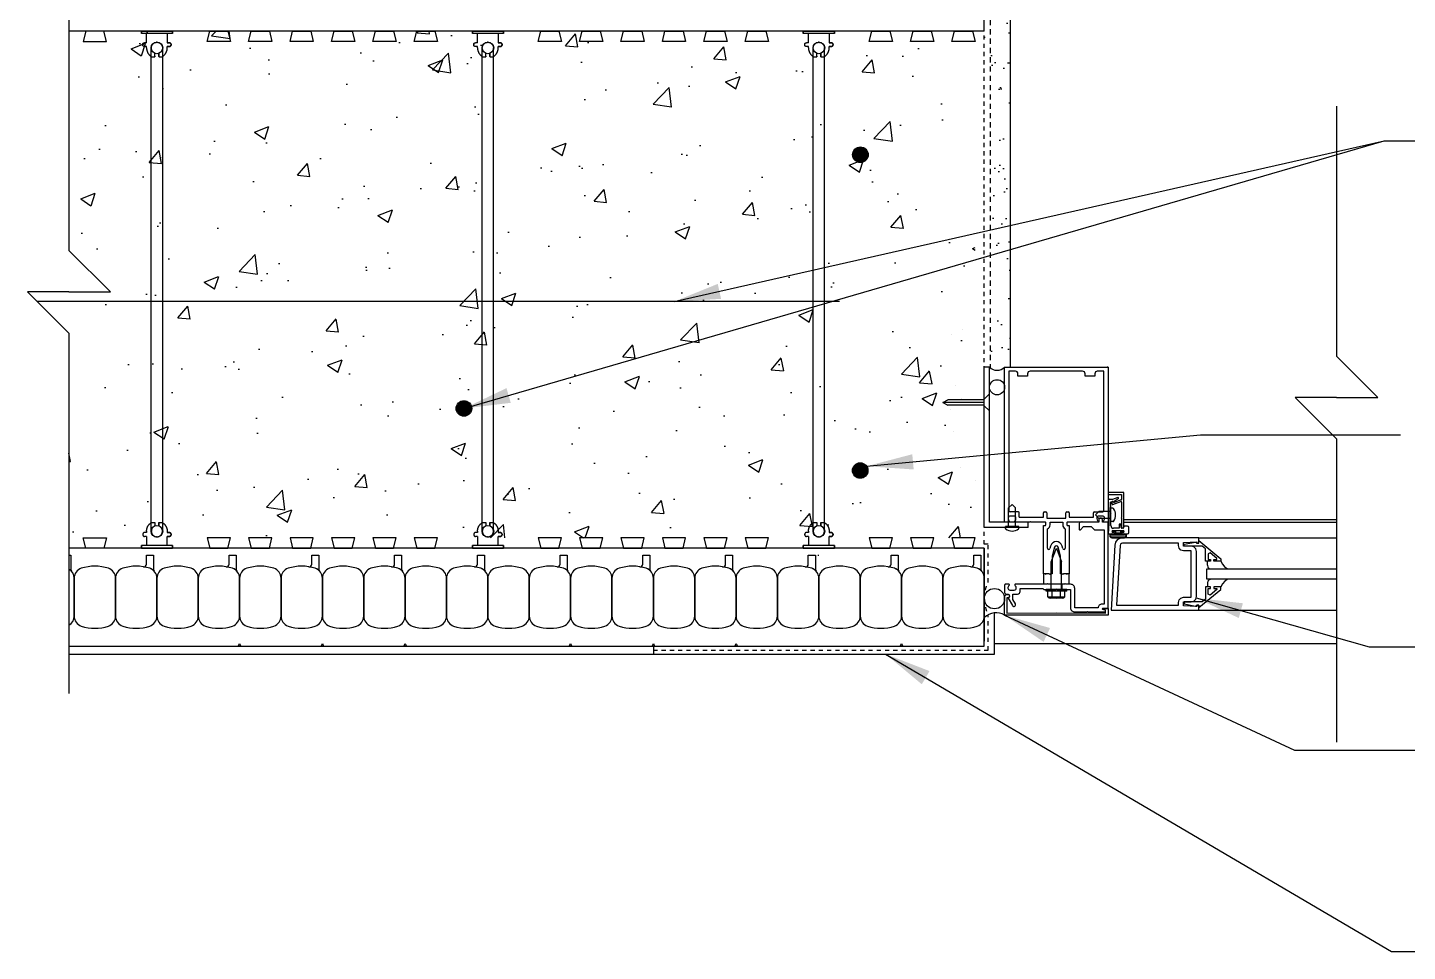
# Model space of a CAD drawing. Header units: inches. Extents: x 2949.9 to 3000.2, y 478 to 540.8.
# Drawn here: x 2949.88 to 2983.24, y 505.08 to 527.42 of the extents above; entities that cross this region are included whole.
import ezdxf

# ---------------------------------------------------------------- set-up
doc = ezdxf.new("R2010")
doc.units = ezdxf.units.IN
doc.header["$LTSCALE"] = 0.5
doc.header["$MEASUREMENT"] = 0
doc.linetypes.add('DASHED2', pattern=[0.375, 0.25, -0.125])
doc.layers.get('0').update_dxf_attribs({"linetype": 'CONTINUOUS'})
for name, color, linetype in [('HATCH', 12, 'CONTINUOUS'), ('LINE18', 9, 'CONTINUOUS'), ('line25', 2, 'CONTINUOUS'), ('LINE3', 3, 'CONTINUOUS'), ('LINE50', 5, 'CONTINUOUS'), ('LINE9', 9, 'CONTINUOUS'), ('TEXT', 4, 'CONTINUOUS')]:
    doc.layers.add(name, color=color, linetype=linetype)
doc.styles.add('DIM', font='romans.shx', dxfattribs={"width": 0.7})
doc.dimstyles.new('ext_12', dxfattribs={"dimscale": 12, "dimtxt": 0.09375, "dimasz": 0.09375, "dimexe": 0.09375, "dimexo": 0.0625, "dimgap": 0.0625, "dimtad": 1, "dimdec": 1, "dimzin": 3, "dimdsep": 46, "dimlunit": 4, "dimtxsty": 'DIM', "dimcen": 0.09, "dimdle": 0.09375, "dimclrt": 4, "dimadec": 0, "dimazin": 0, "dimtfac": 1, "dimtdec": 1, "dimtmove": 2, "dimatfit": 3, "dimfxl": 0, "dimfrac": 2, "dimtolj": 1, "dimtzin": 0, "dimarcsym": 0})

# ---------------------------------------------------------------- blocks, each defined once
blk = doc.blocks.new('Connector')
blk.add_point((0.271, 0))
at = {"layer": 'LINE9'}
for p, q in [((0, 0.375), (0, -0.375)), ((0.062, -0.375), (0.062, 0.375)), ((0.281, 0.25), (0.062, 0.25))]:
    blk.add_line(p, q, dxfattribs=at)
for points, weights in [([(0.007, 0.375), (0.004, 0.375), (0, 0.375)], [1, 0.972587069138, 0.950305488115]), ([(0.327, 0.343), (0.308, 0.343), (0.281, 0.317), (0.281, 0.297)], [1, 0.85355339, 0.85355339, 1]), ([(0.328, 0.343), (0.327, 0.343), (0.327, 0.343)], [1, 0.70710678, 1]), ([(0.375, 0.297), (0.375, 0.317), (0.348, 0.343), (0.329, 0.343)], [1, 0.85355339, 0.85355339, 1]), ([(0.406, 0.25), (0.546, 0.25), (0.619, 0.131)], [0.958404415409, 0.794674173519, 0.864651571113]), ([(0.619, 0.052), (0.612, 0.049), (0.604, 0.049)], [0.83615024178, 0.892081430621, 1]), ([(0.281, -0.297), (0.281, -0.317), (0.308, -0.343), (0.327, -0.343)], [1, 0.85355339, 0.85355339, 1]), ([(0.327, -0.343), (0.281, -0.343), (0.281, -0.297)], [1, 0.70710678, 1]), ([(0.329, -0.343), (0.348, -0.343), (0.375, -0.317), (0.375, -0.297)], [1, 0.85355339, 0.85355339, 1]), ([(0.375, -0.297), (0.375, -0.343), (0.329, -0.343)], [1, 0.70710678, 1]), ([(0.619, -0.131), (0.546, -0.25), (0.406, -0.25)], [0.864651574428, 0.794674169686, 0.958404415195]), ([(0.604, -0.049), (0.612, -0.049), (0.619, -0.052)], [1, 0.89208144177, 0.836150253337]), ([(0, -0.375), (0.004, -0.375), (0.007, -0.375)], [0.950305488115, 0.972587069138, 1])]:
    blk.add_rational_spline(points, weights, degree=2, dxfattribs=at)
for points, degree in [([(0, 0.375), (0.002, 0.375), (0.005, 0.375), (0.007, 0.375)], 3), ([(0.007, 0.375), (0.021, 0.375), (0.051, 0.375), (0.062, 0.375), (0.062, 0.375)], 3), ([(0.327, 0.343), (0.327, 0.343), (0.328, 0.343), (0.328, 0.343)], 3), ([(0.328, 0.343), (0.329, 0.343), (0.329, 0.343), (0.329, 0.343)], 3), ([(0.281, 0.25), (0.281, 0.297)], 1), ([(0.375, 0.25), (0.375, 0.297)], 1), ([(0.406, 0.25), (0.375, 0.25)], 1), ([(0.604, 0.049), (0.532, 0.049)], 1), ([(0.604, 0.049), (0.609, 0.049), (0.614, 0.05), (0.619, 0.052)], 3), ([(0.619, 0.131), (0.619, 0.052)], 1), ([(0.062, -0.25), (0.281, -0.25)], 1), ([(0.281, -0.297), (0.281, -0.25)], 1), ([(0.281, -0.25), (0.281, -0.297)], 1), ([(0.375, -0.25), (0.375, -0.297)], 1), ([(0.375, -0.297), (0.375, -0.25)], 1), ([(0.406, -0.25), (0.375, -0.25)], 1), ([(0.532, -0.049), (0.604, -0.049)], 1), ([(0.604, -0.049), (0.58, -0.049), (0.556, -0.049), (0.532, -0.049)], 3), ([(0.619, -0.052), (0.614, -0.05), (0.609, -0.049), (0.604, -0.049)], 3), ([(0.619, -0.052), (0.619, -0.131)], 1), ([(0.007, -0.375), (0.005, -0.375), (0.002, -0.375), (0, -0.375)], 3), ([(0.062, -0.375), (0.062, -0.375), (0.051, -0.375), (0.021, -0.375), (0.007, -0.375)], 3), ([(0.328, -0.343), (0.328, -0.343), (0.327, -0.343), (0.327, -0.343)], 3), ([(0.329, -0.343), (0.329, -0.343), (0.329, -0.343), (0.328, -0.343)], 3)]:
    blk.add_open_spline(points, degree=degree, dxfattribs=at)
for points, weights, knots in [([(0.062, 0.375), (0.062, 0.375), (0.046, 0.375), (0.03, 0.375), (0.007, 0.375)], [0.868718858569, 0.861102746415, 1, 0.861102734288, 0.868718859898], [0, 0, 0, 0.5, 0.5, 1, 1, 1]), ([(0.532, 0.049), (0.472, 0.203), (0.333, 0.113), (0.157, 0), (0.333, -0.113), (0.472, -0.203), (0.532, -0.049)], [0.899508922286, 0.599718215298, 1, 0.54226024, 1, 0.599718224335, 0.899508908749], [0, 0, 0, 0.318112, 0.318112, 0.681888, 0.681888, 1, 1, 1]), ([(0.007, -0.375), (0.03, -0.375), (0.046, -0.375), (0.062, -0.375), (0.062, -0.375)], [0.868718859319, 0.861102739573, 1, 0.861102742958, 0.868718858948], [0, 0, 0, 0.5, 0.5, 1, 1, 1])]:
    blk.add_rational_spline(points, weights, degree=2, knots=knots, dxfattribs=at)
for points in [[(0.406, 0.25), (0.406, 0.25), (0.406, 0.25), (0.406, 0.25), (0.406, 0.25), (0.406, 0.25), (0.406, 0.25)], [(0.406, 0.25), (0.406, 0.25), (0.406, 0.25), (0.406, 0.25), (0.406, 0.25), (0.406, 0.25), (0.406, 0.25)], [(0.406, 0.25), (0.406, 0.25), (0.406, 0.25), (0.406, 0.25), (0.406, 0.25), (0.406, 0.25), (0.406, 0.25)], [(0.406, 0.25), (0.406, 0.25), (0.406, 0.25), (0.406, 0.25), (0.406, 0.25), (0.406, 0.25), (0.406, 0.25)], [(0.406, 0.25), (0.406, 0.25), (0.406, 0.25), (0.406, 0.25), (0.406, 0.25), (0.406, 0.25), (0.406, 0.25)], [(0.406, 0.25), (0.406, 0.25), (0.406, 0.25), (0.406, 0.25), (0.406, 0.25), (0.406, 0.25), (0.406, 0.25)], [(0.406, 0.25), (0.406, 0.25), (0.406, 0.25), (0.406, 0.25), (0.406, 0.25), (0.406, 0.25), (0.406, 0.25)], [(0.406, 0.25), (0.406, 0.25), (0.406, 0.25), (0.406, 0.25), (0.406, 0.25), (0.406, 0.25), (0.406, 0.25)], [(0.406, 0.25), (0.406, 0.25), (0.406, 0.25), (0.406, 0.25), (0.406, 0.25), (0.406, 0.25), (0.406, 0.25)], [(0.406, 0.25), (0.406, 0.25), (0.406, 0.25), (0.406, 0.25), (0.406, 0.25), (0.406, 0.25), (0.406, 0.25)], [(0.406, 0.25), (0.406, 0.25), (0.406, 0.25), (0.406, 0.25), (0.406, 0.25), (0.406, 0.25), (0.406, 0.25)], [(0.406, 0.25), (0.406, 0.25), (0.406, 0.25), (0.406, 0.25), (0.406, 0.25), (0.406, 0.25), (0.406, 0.25)], [(0.406, 0.25), (0.406, 0.25), (0.406, 0.25), (0.406, 0.25), (0.406, 0.25), (0.406, 0.25), (0.406, 0.25)], [(0.406, 0.25), (0.406, 0.25), (0.406, 0.25), (0.406, 0.25), (0.406, 0.25), (0.406, 0.25), (0.406, 0.25)], [(0.406, 0.25), (0.406, 0.25), (0.406, 0.25), (0.406, 0.25), (0.406, 0.25), (0.406, 0.25), (0.406, 0.25)], [(0.406, 0.25), (0.406, 0.25), (0.406, 0.25), (0.406, 0.25), (0.406, 0.25), (0.406, 0.25), (0.406, 0.25)], [(0.406, 0.25), (0.406, 0.25), (0.406, 0.25), (0.406, 0.25), (0.406, 0.25), (0.406, 0.25), (0.406, 0.25)], [(0.406, 0.25), (0.406, 0.25), (0.406, 0.25), (0.406, 0.25), (0.406, 0.25), (0.406, 0.25), (0.406, 0.25)], [(0.406, 0.25), (0.406, 0.25), (0.406, 0.25), (0.406, 0.25), (0.406, 0.25), (0.406, 0.25), (0.406, 0.25)], [(0.406, 0.25), (0.406, 0.25), (0.406, 0.25), (0.406, 0.25), (0.406, 0.25), (0.406, 0.25), (0.406, 0.25)], [(0.406, 0.25), (0.406, 0.25), (0.406, 0.25), (0.406, 0.25), (0.406, 0.25), (0.406, 0.25), (0.406, 0.25)], [(0.406, 0.25), (0.406, 0.25), (0.406, 0.25), (0.406, 0.25), (0.406, 0.25), (0.406, 0.25), (0.406, 0.25)], [(0.406, 0.25), (0.406, 0.25), (0.406, 0.25), (0.406, 0.25), (0.406, 0.25), (0.406, 0.25), (0.406, 0.25)], [(0.406, 0.25), (0.406, 0.25), (0.406, 0.25), (0.406, 0.25), (0.406, 0.25), (0.406, 0.25), (0.406, 0.25)], [(0.532, 0.049), (0.532, 0.049), (0.532, 0.049), (0.532, 0.049), (0.532, 0.049), (0.532, 0.049), (0.532, 0.049)], [(0.532, 0.049), (0.532, 0.049), (0.532, 0.049), (0.532, 0.049), (0.532, 0.049), (0.532, 0.049), (0.532, 0.049)], [(0.532, 0.049), (0.532, 0.049), (0.532, 0.049), (0.532, 0.049), (0.532, 0.049), (0.532, 0.049), (0.532, 0.049)], [(0.532, 0.049), (0.532, 0.049), (0.532, 0.049), (0.532, 0.049), (0.532, 0.049), (0.532, 0.049), (0.532, 0.049)], [(0.532, 0.049), (0.532, 0.049), (0.532, 0.049), (0.532, 0.049), (0.532, 0.049), (0.532, 0.049), (0.532, 0.049)], [(0.532, 0.049), (0.532, 0.049), (0.532, 0.049), (0.532, 0.049), (0.532, 0.049), (0.532, 0.049), (0.532, 0.049)], [(0.532, 0.049), (0.532, 0.049), (0.532, 0.049), (0.532, 0.049), (0.532, 0.049), (0.532, 0.049), (0.532, 0.049)], [(0.532, 0.049), (0.532, 0.049), (0.532, 0.049), (0.532, 0.049), (0.532, 0.049), (0.532, 0.049), (0.532, 0.049)], [(0.532, 0.049), (0.532, 0.049), (0.532, 0.049), (0.532, 0.049), (0.532, 0.049), (0.532, 0.049), (0.532, 0.049)], [(0.532, 0.049), (0.532, 0.049), (0.532, 0.049), (0.532, 0.049), (0.532, 0.049), (0.532, 0.049), (0.532, 0.049)], [(0.604, 0.049), (0.604, 0.049), (0.604, 0.049), (0.604, 0.049), (0.604, 0.049), (0.604, 0.049), (0.604, 0.049)], [(0.604, 0.049), (0.604, 0.049), (0.604, 0.049), (0.604, 0.049), (0.604, 0.049), (0.604, 0.049), (0.604, 0.049)], [(0.604, 0.049), (0.604, 0.049), (0.604, 0.049), (0.604, 0.049), (0.604, 0.049), (0.604, 0.049), (0.604, 0.049)], [(0.604, 0.049), (0.604, 0.049), (0.604, 0.049), (0.604, 0.049), (0.604, 0.049), (0.604, 0.049), (0.604, 0.049)], [(0.619, 0.131), (0.619, 0.131), (0.619, 0.131), (0.619, 0.131), (0.619, 0.131), (0.619, 0.131), (0.619, 0.131)], [(0.619, 0.131), (0.619, 0.131), (0.619, 0.131), (0.619, 0.131), (0.619, 0.131), (0.619, 0.131), (0.619, 0.131)], [(0.619, 0.131), (0.619, 0.131), (0.619, 0.131), (0.619, 0.131), (0.619, 0.131), (0.619, 0.131), (0.619, 0.131)], [(0.619, 0.131), (0.619, 0.131), (0.619, 0.131), (0.619, 0.131), (0.619, 0.131), (0.619, 0.131), (0.619, 0.131)], [(0.406, -0.25), (0.406, -0.25), (0.406, -0.25), (0.406, -0.25), (0.406, -0.25), (0.406, -0.25), (0.406, -0.25)], [(0.406, -0.25), (0.406, -0.25), (0.406, -0.25), (0.406, -0.25), (0.406, -0.25), (0.406, -0.25), (0.406, -0.25)], [(0.406, -0.25), (0.406, -0.25), (0.406, -0.25), (0.406, -0.25), (0.406, -0.25), (0.406, -0.25), (0.406, -0.25)], [(0.406, -0.25), (0.406, -0.25), (0.406, -0.25), (0.406, -0.25), (0.406, -0.25), (0.406, -0.25), (0.406, -0.25)], [(0.406, -0.25), (0.406, -0.25), (0.406, -0.25), (0.406, -0.25), (0.406, -0.25), (0.406, -0.25), (0.406, -0.25)], [(0.406, -0.25), (0.406, -0.25), (0.406, -0.25), (0.406, -0.25), (0.406, -0.25), (0.406, -0.25), (0.406, -0.25)], [(0.406, -0.25), (0.406, -0.25), (0.406, -0.25), (0.406, -0.25), (0.406, -0.25), (0.406, -0.25), (0.406, -0.25)], [(0.406, -0.25), (0.406, -0.25), (0.406, -0.25), (0.406, -0.25), (0.406, -0.25), (0.406, -0.25), (0.406, -0.25)], [(0.406, -0.25), (0.406, -0.25), (0.406, -0.25), (0.406, -0.25), (0.406, -0.25), (0.406, -0.25), (0.406, -0.25)], [(0.406, -0.25), (0.406, -0.25), (0.406, -0.25), (0.406, -0.25), (0.406, -0.25), (0.406, -0.25), (0.406, -0.25)], [(0.406, -0.25), (0.406, -0.25), (0.406, -0.25), (0.406, -0.25), (0.406, -0.25), (0.406, -0.25), (0.406, -0.25)], [(0.532, -0.049), (0.532, -0.049), (0.532, -0.049), (0.532, -0.049), (0.532, -0.049), (0.532, -0.049), (0.532, -0.049)], [(0.532, -0.049), (0.532, -0.049), (0.532, -0.049), (0.532, -0.049), (0.532, -0.049), (0.532, -0.049), (0.532, -0.049)], [(0.532, -0.049), (0.532, -0.049), (0.532, -0.049), (0.532, -0.049), (0.532, -0.049), (0.532, -0.049), (0.532, -0.049)], [(0.532, -0.049), (0.532, -0.049), (0.532, -0.049), (0.532, -0.049), (0.532, -0.049), (0.532, -0.049), (0.532, -0.049)], [(0.604, -0.049), (0.604, -0.049), (0.604, -0.049), (0.604, -0.049), (0.604, -0.049), (0.604, -0.049), (0.604, -0.049)], [(0.604, -0.049), (0.604, -0.049), (0.604, -0.049), (0.604, -0.049), (0.604, -0.049), (0.604, -0.049), (0.604, -0.049)], [(0.604, -0.049), (0.604, -0.049), (0.604, -0.049), (0.604, -0.049), (0.604, -0.049), (0.604, -0.049), (0.604, -0.049)], [(0.604, -0.049), (0.604, -0.049), (0.604, -0.049), (0.604, -0.049), (0.604, -0.049), (0.604, -0.049), (0.604, -0.049)], [(0.604, -0.049), (0.604, -0.049), (0.604, -0.049), (0.604, -0.049), (0.604, -0.049), (0.604, -0.049), (0.604, -0.049)], [(0.604, -0.049), (0.604, -0.049), (0.604, -0.049), (0.604, -0.049), (0.604, -0.049), (0.604, -0.049), (0.604, -0.049)], [(0.604, -0.049), (0.604, -0.049), (0.604, -0.049), (0.604, -0.049), (0.604, -0.049), (0.604, -0.049), (0.604, -0.049)], [(0.604, -0.049), (0.604, -0.049), (0.604, -0.049), (0.604, -0.049), (0.604, -0.049), (0.604, -0.049), (0.604, -0.049)], [(0.619, -0.131), (0.619, -0.131), (0.619, -0.131), (0.619, -0.131), (0.619, -0.131), (0.619, -0.131), (0.619, -0.131)], [(0.619, -0.131), (0.619, -0.131), (0.619, -0.131), (0.619, -0.131), (0.619, -0.131), (0.619, -0.131), (0.619, -0.131)], [(0.619, -0.131), (0.619, -0.131), (0.619, -0.131), (0.619, -0.131), (0.619, -0.131), (0.619, -0.131), (0.619, -0.131)], [(0.619, -0.131), (0.619, -0.131), (0.619, -0.131), (0.619, -0.131), (0.619, -0.131), (0.619, -0.131), (0.619, -0.131)]]:
    blk.add_open_spline(points, degree=3, knots=[0, 0, 0, 0, 1, 1, 1, 1, 1, 1, 1], dxfattribs=at)
blk = doc.blocks.new('B060316')
for p, q in [((1.969, 0), (1.969, -0.133)), ((2.217, -0.013), (1.969, 0)), ((2.003, -0.133), (2.003, -0.115)), ((2.049, -0.115), (2.049, -0.365)), ((2.107, -0.265), (2.107, -0.127)), ((2.207, -0.265), (2.107, -0.265)), ((2.107, -0.359), (2.107, -0.329)), ((2.121, -0.314), (2.207, -0.306)), ((2.169, -0.065), (2.405, -0.065)), ((2.207, -0.306), (2.207, -0.265)), ((2.555, -0.013), (2.217, -0.013)), ((2.451, -0.065), (2.747, -0.065)), ((2.803, 0), (2.555, -0.013)), ((2.747, -0.065), (2.747, -0.141)), ((2.803, -0.01), (2.803, 0)), ((2.813, -0.02), (2.803, -0.01)), ((2.803, -0.03), (2.813, -0.02)), ((2.803, -0.108), (2.803, -0.03)), ((2.848, -0.232), (2.803, -0.108)), ((1.969, -0.347), (1.969, -0.469)), ((2, -0.5), (2.126, -0.5)), ((2.003, -0.365), (2.003, -0.347)), ((2.157, -0.38), (2.119, -0.373)), ((2.157, -0.469), (2.157, -0.38))]:
    blk.add_line(p, q)
for centre, radius, start, end in [((1.986, -0.133), 0.017, 180, 0), ((1.986, -0.347), 0.017, 360, 180), ((2.026, -0.115), 0.023, 0, 180), ((2.169, -0.127), 0.062, 90, 180), ((2.122, -0.329), 0.015, 95, 180), ((2.428, -0.086), 0.031, 42.6423, 137.3577), ((2.356, -0.5), 0.531, 29.0353, 42.5789), ((2.833, -0.235), 0.015, 209.0353, 10.9647), ((2, -0.469), 0.031, 180, 270), ((2.026, -0.365), 0.023, 180, 0), ((2.122, -0.359), 0.015, 180, 260), ((2.126, -0.469), 0.031, 270, 0)]:
    blk.add_arc(centre, radius, start, end)

msp = doc.modelspace()

# ---------------------------------------------------------------- hatches: boundary and pattern name
at = {"layer": 'HATCH'}
h = msp.add_hatch(dxfattribs=at)
h.set_pattern_fill('AR-SAND', color=256, scale=0.5, style=0)
h.set_pattern_definition([(37.5, (-25.68345, -30.12415), (-0.03149668, 0.96341188), [0, -0.76, 0, -0.85, 0, -0.8125]), (7.5, (-25.6834, -30.1242), (0.88488835, 1.41107303), [0, -0.41, 0, -0.685, 0, -0.2625]), (327.5, (-26.29845, -30.12415), (1.55707093, 0.00282953), [0, -0.25, 0, -0.9, 0, -1.175]), (317.5, (-26.2984, -30.1242), (1.5030633, 0.4388378), [0, -0.125, 0, -0.59, 0, -0.675])])
h.paths.add_polyline_path([(2950.884, 530.332), (2950.884, 529.707), (2971.509, 529.707), (2973.009, 529.707), (2973.009, 525.331, 0.777457), (2973.383, 525.35), (2973.508, 525.35), (2973.54, 525.35), (2973.634, 525.35), (2973.634, 530.332)])
h = msp.add_hatch(dxfattribs=at)
h.set_pattern_fill('AR-SAND', color=256, scale=0.5, style=0)
h.set_pattern_definition([(37.5, (0.0509, 3.76436), (-0.03149668, 0.96341188), [0, -0.76, 0, -0.85, 0, -0.8125]), (7.5, (0.0509, 3.7644), (0.88488835, 1.41107303), [0, -0.41, 0, -0.685, 0, -0.2625]), (327.5, (-0.5641, 3.7644), (1.55707093, 0.00282953), [0, -0.25, 0, -0.9, 0, -1.175]), (317.5, (-0.5641, 3.7644), (1.5030633, 0.4388378), [0, -0.125, 0, -0.59, 0, -0.675])])
edge = h.paths.add_edge_path()
edge.add_line((2973.634, 522.971), (2973.634, 529.683))
edge.add_line((2973.634, 529.683), (2973.205, 528.862))
edge.add_line((2973.205, 528.862), (2973.205, 522.953))
edge.add_arc((2973.37, 523.157), 0.262, 231.0908, 313.6487)
edge.add_line((2973.551, 522.967), (2973.551, 522.971))
edge.add_line((2973.551, 522.971), (2973.634, 522.971))
h = msp.add_hatch(dxfattribs=at)
h.set_pattern_fill('AR-CONC', color=256, scale=0.5, style=0)
h.set_pattern_definition([(50, (-0.633, 27.6948), (3.586301, -0.3137607), [0.375, -4.125]), (355, (-0.633, 27.6948), (-0.6937567, 3.7609607), [0.3, -3.3]), (100.4514, (-0.334, 27.6686), (2.892547, 3.4471977), [0.318701, -3.5057106]), (46.1842, (-0.633, 28.6948), (5.336205, -0.827595), [0.5625, -6.1875]), (96.6356, (-0.1883, 28.626), (4.6733135, 4.870589), [0.478051, -5.258565]), (351.1842, (-0.633, 28.695), (4.67331, 4.870593), [0.45, -4.95]), (21, (-0.133, 28.4448), (2.9845353, -2.0130945), [0.375, -4.125]), (326, (-0.133, 28.4448), (1.2165767, 3.62575), [0.3, -3.3]), (71.4514, (0.1157, 28.277), (4.201113, 1.6126525), [0.318701, -3.5057106]), (37.5, (-0.633, 27.6948), (0.0607993, 1.66446927), [0, -3.26, 0, -3.35, 0, -3.3125]), (7.5, (-0.633, 27.6948), (1.3153477, 1.9720586), [0, -1.91, 0, -3.185, 0, -1.2625]), (327.5, (-1.748, 27.6948), (2.6691122, -0.11277436), [0, -1.25, 0, -3.9, 0, -5.175]), (317.5, (-2.248, 27.6948), (2.9159308, 0.500525), [0, -1.625, 0, -2.59, 0, -3.675])])
h.paths.add_polyline_path([(2972.79, 527.332), (2950.884, 527.332), (2950.884, 515.082), (2972.79, 515.082)])
h = msp.add_hatch(dxfattribs=at)
h.set_pattern_fill('AR-SAND', color=256, scale=0.5, style=0)
h.set_pattern_definition([(37.5, (0, 0), (-0.03149668, 0.96341188), [0, -0.76, 0, -0.85, 0, -0.8125]), (7.5, (0, 0), (0.88488835, 1.41107303), [0, -0.41, 0, -0.685, 0, -0.2625]), (327.5, (-0.615, 0), (1.55707093, 0.00282953), [0, -0.25, 0, -0.9, 0, -1.175]), (317.5, (-0.615, 0), (1.5030633, 0.4388378), [0, -0.125, 0, -0.59, 0, -0.675])])
h.paths.add_polyline_path([(2973.634, 526.016), (2973.154, 525.097), (2973.154, 519.189, 0.376662), (2973.5, 519.203), (2973.5, 519.207), (2973.634, 519.207)])
at = {"layer": 'LINE3'}
for points in [[(2970.202, 524.342, 1), (2969.827, 524.342, 1)], [(2960.619, 518.207, 1), (2960.244, 518.207, 1)], [(2970.196, 516.707, 1), (2969.821, 516.707, 1)]]:
    msp.add_hatch(color=256, dxfattribs=at).paths.add_polyline_path(points)

# ---------------------------------------------------------------- linework, layer by layer
at = {"layer": 'HATCH', "color": 4, "linetype": 'DASHED2', "ltscale": 0.5}
for p, q in [((2973.009, 514.926), (2973.009, 527.332)), ((2973.102, 514.926), (2973.009, 514.926)), ((2973.102, 514.002), (2973.102, 514.926)), ((2973.102, 512.363), (2973.102, 513.217)), ((2965.009, 512.363), (2973.102, 512.363))]:
    msp.add_line(p, q, dxfattribs=at)
at = {"layer": 'HATCH'}
for p, q in [((2972.212, 519.985), (2972.212, 519.985)), ((2972.493, 520.117), (2972.493, 520.117)), ((2972.318, 518.774), (2972.318, 518.774)), ((2973.009, 518.353), (2972.009, 518.353)), ((2972.461, 518.451), (2972.461, 518.451)), ((2972.18, 518.177), (2972.18, 518.177)), ((2972.274, 517.658), (2972.274, 517.658)), ((2971.89, 516.539), (2972.238, 516.679)), ((2972.142, 516.375), (2972.238, 516.679)), ((2972.43, 516.786), (2972.43, 516.786)), ((2971.89, 516.539), (2972.142, 516.376)), ((2972.788, 516.464), (2972.788, 516.464))]:
    msp.add_line(p, q, dxfattribs=at)
at = {"layer": 'HATCH', "color": 12}
for p, q in [((2981.523, 515.516), (2976.378, 515.516)), ((2981.523, 515.454), (2976.378, 515.454)), ((2978.198, 515.079), (2981.523, 515.079)), ((2978.401, 514.418), (2978.414, 514.373)), ((2978.401, 514.418), (2978.414, 514.373)), ((2978.414, 514.373), (2978.446, 514.341)), ((2978.414, 514.373), (2978.446, 514.341)), ((2978.446, 514.341), (2978.49, 514.329)), ((2978.446, 514.341), (2978.49, 514.329)), ((2978.727, 514.517), (2978.764, 514.439)), ((2978.727, 514.517), (2978.764, 514.439)), ((2978.764, 514.439), (2978.821, 514.374)), ((2978.764, 514.439), (2978.821, 514.374)), ((2978.821, 514.374), (2978.893, 514.328)), ((2978.821, 514.374), (2978.893, 514.328)), ((2978.414, 514.035), (2978.401, 513.99)), ((2978.414, 514.035), (2978.401, 513.99)), ((2978.401, 513.99), (2978.401, 513.891)), ((2978.446, 514.067), (2978.414, 514.035)), ((2978.446, 514.067), (2978.414, 514.035)), ((2978.49, 514.079), (2978.446, 514.067)), ((2978.49, 514.079), (2978.446, 514.067)), ((2978.764, 513.969), (2978.727, 513.891)), ((2978.764, 513.969), (2978.727, 513.891)), ((2978.821, 514.033), (2978.764, 513.969)), ((2978.821, 514.033), (2978.764, 513.969)), ((2978.893, 514.078), (2978.821, 514.033)), ((2978.893, 514.078), (2978.821, 514.033)), ((2978.198, 513.329), (2981.523, 513.329)), ((2981.523, 512.519), (2973.259, 512.519))]:
    msp.add_line(p, q, dxfattribs=at)
at = {"layer": 'HATCH', "color": 6, "linetype": 'DASHED2'}
msp.add_lwpolyline([(2967.135, 529.851), (2973.154, 529.851), (2973.154, 519.189)], dxfattribs=at)
at = {"layer": 'HATCH', "color": 12}
msp.add_lwpolyline([(2978.401, 514.418), (2978.401, 514.516)], dxfattribs=at)
at = {"layer": 'HATCH', "color": 4, "linetype": 'DASHED2', "ltscale": 0.5}
for points in [[(2973.009, 513.618), (2973.047, 513.863), (2973.078, 513.955), (2973.102, 514.002)], [(2973.009, 513.601), (2973.047, 513.356), (2973.078, 513.264), (2973.102, 513.217)]]:
    msp.add_spline(points, degree=3, dxfattribs=at)
at = {"layer": 'LINE18'}
for p, q in [((2973.009, 515.332), (2973.009, 519.207)), ((2973.134, 519.207), (2973.009, 519.207)), ((2973.134, 515.457), (2973.134, 519.207)), ((2973.6, 519.107), (2973.6, 515.737)), ((2973.76, 519.107), (2973.6, 519.107)), ((2973.82, 518.987), (2973.82, 519.047)), ((2974.055, 518.987), (2973.82, 518.987)), ((2974.055, 519.047), (2974.055, 518.987)), ((2975.385, 519.107), (2974.115, 519.107)), ((2975.445, 518.987), (2975.445, 519.047)), ((2975.68, 518.987), (2975.445, 518.987)), ((2975.68, 519.047), (2975.68, 518.987)), ((2975.9, 519.107), (2975.74, 519.107)), ((2975.9, 515.737), (2975.9, 519.107)), ((2976, 519.207), (2975.981, 519.207)), ((2972.009, 518.353), (2972.128, 518.416)), ((2972.009, 518.353), (2972.128, 518.291)), ((2973.009, 518.416), (2972.128, 518.416)), ((2973.009, 518.291), (2972.128, 518.291)), ((2973.009, 518.435), (2973.134, 518.56)), ((2973.009, 518.272), (2973.134, 518.147)), ((2976.378, 516.174), (2976.003, 516.174)), ((2976.003, 516.174), (2976.006, 516.124)), ((2976.006, 516.124), (2976.328, 516.124)), ((2976.318, 515.995), (2976.15, 515.934)), ((2976.328, 516.124), (2976.328, 516.009)), ((2976.378, 515.337), (2976.378, 516.174)), ((2973.68, 515.888), (2973.597, 515.805)), ((2973.597, 515.357), (2973.597, 515.805)), ((2973.835, 515.707), (2973.63, 515.707)), ((2973.68, 515.888), (2973.763, 515.805)), ((2973.763, 515.357), (2973.763, 515.805)), ((2973.855, 515.582), (2973.855, 515.687)), ((2974.437, 515.582), (2974.437, 515.687)), ((2974.457, 515.707), (2974.497, 515.707)), ((2974.517, 515.687), (2974.517, 515.557)), ((2974.983, 515.557), (2974.983, 515.687)), ((2975.003, 515.707), (2975.043, 515.707)), ((2975.063, 515.687), (2975.063, 515.582)), ((2975.645, 515.582), (2975.645, 515.687)), ((2975.665, 515.707), (2975.87, 515.707)), ((2975.693, 515.633), (2975.776, 515.716)), ((2975.693, 515.633), (2975.776, 515.55)), ((2976.068, 515.716), (2975.776, 515.716)), ((2976.068, 515.472), (2976.068, 515.794)), ((2976.118, 515.794), (2976.068, 515.794)), ((2976.083, 515.932), (2976.097, 515.893)), ((2976.117, 515.884), (2976.308, 515.954)), ((2976.328, 515.94), (2976.328, 515.572)), ((2974.071, 515.332), (2973.009, 515.332)), ((2974.071, 515.457), (2973.134, 515.457)), ((2973.841, 515.357), (2973.519, 515.357)), ((2973.519, 515.307), (2973.519, 515.357)), ((2973.841, 515.307), (2973.841, 515.357)), ((2973.855, 515.582), (2974.437, 515.582)), ((2974.071, 515.332), (2974.071, 515.457)), ((2974.437, 514.207), (2974.437, 515.371)), ((2974.517, 515.557), (2974.983, 515.557)), ((2974.537, 514.829), (2974.537, 515.293)), ((2974.597, 515.457), (2974.903, 515.457)), ((2974.597, 515.391), (2974.597, 515.457)), ((2974.903, 515.457), (2974.903, 515.391)), ((2974.963, 515.293), (2974.963, 514.829)), ((2975.063, 515.582), (2975.645, 515.582)), ((2975.063, 515.371), (2975.063, 514.207)), ((2976.068, 515.55), (2975.776, 515.55)), ((2976.118, 515.472), (2976.068, 515.472)), ((2976.328, 515.572), (2976.318, 515.562)), ((2976.318, 515.562), (2976.328, 515.552)), ((2976.328, 515.552), (2976.328, 515.337)), ((2976.089, 515.174), (2976.401, 515.174)), ((2976.089, 515.154), (2976.401, 515.154)), ((2976.089, 515.1), (2976.401, 515.1)), ((2976.089, 515.08), (2976.401, 515.08)), ((2976.11, 515.248), (2976.11, 515.233)), ((2976.183, 515.248), (2976.11, 515.248)), ((2976.168, 515.233), (2976.11, 515.233)), ((2976.168, 515.233), (2976.168, 515.174)), ((2976.183, 515.248), (2976.183, 515.192)), ((2976.307, 515.192), (2976.183, 515.192)), ((2976.38, 515.248), (2976.307, 515.248)), ((2976.307, 515.192), (2976.307, 515.248)), ((2976.38, 515.233), (2976.322, 515.233)), ((2976.322, 515.174), (2976.322, 515.233)), ((2976.38, 515.233), (2976.38, 515.248)), ((2974.612, 514.881), (2974.596, 514.822)), ((2974.624, 514.497), (2974.75, 514.832)), ((2974.708, 514.855), (2974.65, 514.637)), ((2974.65, 514.637), (2974.65, 514.207)), ((2974.75, 514.832), (2974.875, 514.497)), ((2974.85, 514.637), (2974.791, 514.855)), ((2974.85, 514.207), (2974.85, 514.637)), ((2974.904, 514.822), (2974.888, 514.881)), ((2974.624, 513.832), (2974.624, 514.497)), ((2974.875, 513.832), (2974.875, 514.497)), ((2978.385, 514.079), (2978.385, 514.329)), ((2978.385, 514.329), (2981.523, 514.329)), ((2974.437, 514.207), (2974.437, 513.957)), ((2974.499, 514.207), (2974.437, 514.207)), ((2974.477, 514.207), (2974.437, 514.207)), ((2974.499, 513.957), (2974.437, 513.957)), ((2974.492, 514.192), (2974.477, 514.207)), ((2974.507, 514.207), (2974.492, 514.192)), ((2974.58, 514.207), (2974.507, 514.207)), ((2974.595, 514.192), (2974.58, 514.207)), ((2974.61, 514.207), (2974.595, 514.192)), ((2974.65, 514.207), (2974.61, 514.207)), ((2974.617, 513.957), (2974.617, 513.832)), ((2974.89, 514.207), (2974.85, 514.207)), ((2974.883, 513.957), (2974.883, 513.832)), ((2974.905, 514.192), (2974.89, 514.207)), ((2974.92, 514.207), (2974.905, 514.192)), ((2974.993, 514.207), (2974.92, 514.207)), ((2975.008, 514.192), (2974.993, 514.207)), ((2975.063, 514.207), (2975, 514.207)), ((2975.063, 513.957), (2975, 513.957)), ((2975.023, 514.207), (2975.008, 514.192)), ((2975.063, 514.207), (2975.023, 514.207)), ((2975.063, 513.957), (2975.063, 514.207)), ((2981.523, 514.079), (2978.385, 514.079)), ((2974.5, 513.792), (2974.5, 513.832)), ((2975, 513.832), (2974.5, 513.832)), ((2975, 513.792), (2974.5, 513.792)), ((2974.547, 513.652), (2974.547, 513.792)), ((2974.936, 513.648), (2974.563, 513.648)), ((2974.563, 513.63), (2974.563, 513.648)), ((2974.648, 513.652), (2974.648, 513.792)), ((2974.851, 513.652), (2974.851, 513.792)), ((2974.936, 513.63), (2974.936, 513.648)), ((2974.953, 513.652), (2974.953, 513.792)), ((2975, 513.792), (2975, 513.832)), ((2974.902, 513.617), (2974.598, 513.617))]:
    msp.add_line(p, q, dxfattribs=at)
msp.add_lwpolyline([(2974.437, 515.371, -0.414214), (2974.447, 515.381), (2974.487, 515.381, 0.414214), (2974.497, 515.391), (2974.497, 515.447, 0.414214), (2974.487, 515.457), (2974.14, 515.457), (2974.125, 515.472), (2974.11, 515.457), (2973.758, 515.457, -0.669376), (2973.747, 515.483, 0.199773), (2973.774, 515.546), (2973.774, 515.557, 0.414214), (2973.724, 515.607), (2973.636, 515.607, 0.414214), (2973.586, 515.557), (2973.586, 515.546, 0.199773), (2973.612, 515.483, -0.669376), (2973.602, 515.457), (2973.52, 515.457, -0.414214), (2973.5, 515.477), (2973.5, 519.207), (2976, 519.207), (2976, 515.477, -0.414214), (2975.98, 515.457), (2975.898, 515.457, -0.669376), (2975.887, 515.483, 0.199773), (2975.914, 515.546), (2975.914, 515.557, 0.414214), (2975.864, 515.607), (2975.776, 515.607, 0.414214), (2975.726, 515.557), (2975.726, 515.546, 0.199773), (2975.752, 515.483, -0.669376), (2975.742, 515.457), (2975.39, 515.457), (2975.375, 515.472), (2975.36, 515.457), (2975.013, 515.457, 0.414214), (2975.003, 515.447), (2975.003, 515.391, 0.414214), (2975.013, 515.381), (2975.053, 515.381, -0.414214), (2975.063, 515.371)], format="xyb", dxfattribs=at)
for points in [[(2973.774, 513.857, -0.414214), (2973.724, 513.807), (2973.636, 513.807, -0.414214), (2973.586, 513.857), (2973.586, 513.867, -0.199773), (2973.612, 513.931, 0.669376), (2973.602, 513.957), (2973.52, 513.957, 0.414214), (2973.5, 513.937), (2973.5, 513.751, 0.414214), (2973.53, 513.721), (2973.57, 513.721, -0.84909), (2973.586, 513.624), (2973.691, 513.441, 1), (2973.76, 513.481), (2973.7, 513.586), (2973.7, 513.721), (2973.814, 513.721, 0.414214), (2973.874, 513.781), (2973.874, 513.857), (2974.425, 513.857), (2974.45, 513.832), (2974.735, 513.832), (2974.75, 513.847), (2974.765, 513.832), (2975.094, 513.832), (2975.094, 513.388, 0.414214), (2975.194, 513.288), (2975.49, 513.288), (2975.5, 513.298), (2975.51, 513.288), (2975.939, 513.288), (2975.939, 513.328), (2975.872, 513.346, -0.876976), (2975.876, 513.378), (2976, 513.378), (2976, 515.457), (2975.865, 515.457), (2975.865, 515.512, 1), (2975.775, 515.512), (2975.775, 515.457), (2975.334, 515.457, 0.414214), (2975.304, 515.427), (2975.304, 515.284, 0.687071), (2975.33, 515.274), (2975.405, 515.357), (2975.595, 515.357), (2975.675, 515.269), (2975.906, 515.269), (2975.906, 513.478), (2975.85, 513.478, 0.414214), (2975.76, 513.388), (2975.194, 513.388), (2975.194, 513.857, 0.414214), (2975.094, 513.957), (2974.975, 513.957), (2974.96, 513.972), (2974.945, 513.957), (2974.555, 513.957), (2974.54, 513.972), (2974.525, 513.957), (2973.758, 513.957, 0.669376), (2973.747, 513.931, -0.199773), (2973.774, 513.867)], [(2975.94, 513.257), (2975.94, 513.33), (2975.9, 513.341, -0.339454), (2975.885, 513.36), (2975.885, 513.37), (2976, 513.37), (2976, 513.207), (2973.5, 513.207), (2973.5, 513.651, -0.414214), (2973.56, 513.711), (2973.58, 513.711, -1), (2973.58, 513.631), (2973.55, 513.631), (2973.55, 513.257), (2974.75, 513.267)]]:
    msp.add_lwpolyline(points, format="xyb", close=True, dxfattribs=at)
for points in [[(2978.135, 513.657), (2978.135, 514.751), (2978.135, 514.751), (2978.118, 514.814), (2978.074, 514.859), (2978.01, 514.876), (2978.01, 514.876), (2977.824, 514.876), (2977.824, 514.97), (2978.148, 514.986), (2978.148, 514.954), (2978.198, 514.954), (2978.198, 515.079), (2976.352, 515.079), (2976.352, 515.079), (2976.281, 515.065), (2976.223, 515.028), (2976.182, 514.972), (2976.165, 514.902), (2976.165, 514.902), (2976.073, 513.329), (2978.198, 513.329), (2978.198, 513.454), (2978.148, 513.454), (2978.148, 513.422), (2977.824, 513.438), (2977.824, 513.532), (2978.01, 513.532), (2978.01, 513.532), (2978.074, 513.549), (2978.118, 513.594), (2978.135, 513.657)], [(2978.198, 515.014), (2978.728, 514.574), (2978.728, 514.516), (2978.559, 514.516), (2978.559, 514.556), (2978.631, 514.556), (2978.631, 514.58), (2978.469, 514.716), (2978.416, 514.692), (2978.416, 514.556), (2978.475, 514.556), (2978.475, 514.516), (2978.357, 514.516), (2978.357, 514.81), (2978.278, 514.876), (2977.842, 514.876), (2977.842, 514.928), (2978.114, 514.977), (2978.134, 514.977), (2978.134, 514.954), (2978.198, 514.954)], [(2977.824, 514.767), (2977.761, 514.784), (2977.716, 514.829), (2977.699, 514.892), (2977.699, 514.892), (2977.699, 514.954), (2976.352, 514.954), (2976.352, 514.954), (2976.321, 514.946), (2976.299, 514.925), (2976.289, 514.895), (2976.205, 513.454), (2977.699, 513.454), (2977.699, 513.516), (2977.699, 513.516), (2977.716, 513.579), (2977.761, 513.624), (2977.824, 513.641), (2977.824, 513.641), (2978.01, 513.641), (2978.01, 514.767), (2977.824, 514.767)], [(2978.198, 513.394), (2978.728, 513.833), (2978.728, 513.891), (2978.559, 513.891), (2978.559, 513.851), (2978.631, 513.851), (2978.631, 513.828), (2978.469, 513.691), (2978.416, 513.716), (2978.416, 513.851), (2978.475, 513.851), (2978.475, 513.891), (2978.357, 513.891), (2978.357, 513.598), (2978.278, 513.532), (2977.842, 513.532), (2977.842, 513.48), (2978.114, 513.431), (2978.134, 513.431), (2978.134, 513.454), (2978.198, 513.454)]]:
    msp.add_lwpolyline(points, close=True, dxfattribs=at)
for centre, radius in [((2973.317, 518.72), 0.183), ((2973.254, 513.609), 0.246)]:
    msp.add_circle(centre, radius, dxfattribs=at)
for centre, radius, start, end in [((2973.319, 519.393), 0.262, 225.1394, 313.6487), ((2973.76, 519.047), 0.06, 0, 90), ((2974.115, 519.047), 0.06, 90, 180), ((2975.385, 519.047), 0.06, 0, 90), ((2975.74, 519.047), 0.06, 90, 180), ((2976.108, 515.932), 0.025, 23.3215, 180), ((2976.313, 516.009), 0.015, 290, 0), ((2973.63, 515.737), 0.03, 180, 270), ((2973.835, 515.687), 0.02, 0, 90), ((2974.457, 515.687), 0.02, 90, 180), ((2974.497, 515.687), 0.02, 0, 90), ((2975.003, 515.687), 0.02, 90, 180), ((2975.043, 515.687), 0.02, 0, 90), ((2975.665, 515.687), 0.02, 90, 180), ((2975.87, 515.737), 0.03, 270, 0), ((2976.111, 515.898), 0.015, 200, 290), ((2976.118, 515.779), 0.015, 37.6257, 90), ((2975.929, 515.633), 0.254, 322.3746, 37.6254), ((2976.145, 515.948), 0.015, 203.3215, 290), ((2976.313, 515.94), 0.015, 0, 110), ((2973.534, 515.307), 0.015, 180, 232.3743), ((2973.68, 515.497), 0.254, 232.3746, 307.6254), ((2973.826, 515.307), 0.015, 307.6253, 0.0001), ((2974.487, 515.391), 0.11, 297.0357, 0), ((2975.013, 515.391), 0.11, 180, 242.9643), ((2976.118, 515.487), 0.015, 269.9999, 322.3747), ((2976.353, 515.337), 0.025, 180, 0), ((2974.75, 514.844), 0.143, 15, 165), ((2976.089, 515.127), 0.047, 90, 270), ((2976.089, 515.127), 0.027, 90, 270), ((2976.401, 515.127), 0.047, 270, 90), ((2976.401, 515.127), 0.027, 270, 90), ((2974.567, 514.829), 0.03, 180, 345), ((2974.75, 514.844), 0.043, 15, 165), ((2974.933, 514.829), 0.03, 195, 0), ((2974.598, 513.672), 0.0543, 200.9107, 339.0893), ((2974.75, 513.782), 0.165, 232.0123, 307.9877), ((2974.902, 513.672), 0.0543, 200.9107, 339.0893), ((2973.293, 512.877), 0.39, 57.8871, 136.7705)]:
    msp.add_arc(centre, radius, start, end, dxfattribs=at)
at = {"layer": 'line25'}
for p, q in [((2973.009, 527.332), (2950.884, 527.332)), ((2973.009, 514.832), (2950.884, 514.832)), ((2968.988, 514.663), (2969.009, 514.663)), ((2973.009, 514.832), (2973.009, 512.582))]:
    msp.add_line(p, q, dxfattribs=at)
for points in [[(2951.29, 527.332), (2951.227, 527.082), (2951.79, 527.082), (2951.727, 527.332)], [(2954.727, 527.332), (2954.79, 527.082), (2954.227, 527.082), (2954.29, 527.332)], [(2955.727, 527.332), (2955.79, 527.082), (2955.227, 527.082), (2955.29, 527.332)], [(2956.727, 527.332), (2956.79, 527.082), (2956.227, 527.082), (2956.29, 527.332)], [(2957.727, 527.332), (2957.79, 527.082), (2957.227, 527.082), (2957.29, 527.332)], [(2958.727, 527.332), (2958.79, 527.082), (2958.227, 527.082), (2958.29, 527.332)], [(2959.727, 527.332), (2959.79, 527.082), (2959.227, 527.082), (2959.29, 527.332)], [(2962.727, 527.332), (2962.79, 527.082), (2962.227, 527.082), (2962.29, 527.332)], [(2963.727, 527.332), (2963.79, 527.082), (2963.227, 527.082), (2963.29, 527.332)], [(2964.727, 527.332), (2964.79, 527.082), (2964.227, 527.082), (2964.29, 527.332)], [(2965.727, 527.332), (2965.79, 527.082), (2965.227, 527.082), (2965.29, 527.332)], [(2966.727, 527.332), (2966.79, 527.082), (2966.227, 527.082), (2966.29, 527.332)], [(2967.727, 527.332), (2967.79, 527.082), (2967.227, 527.082), (2967.29, 527.332)], [(2970.727, 527.332), (2970.79, 527.082), (2970.227, 527.082), (2970.29, 527.332)], [(2971.727, 527.332), (2971.79, 527.082), (2971.227, 527.082), (2971.29, 527.332)], [(2972.727, 527.332), (2972.79, 527.082), (2972.227, 527.082), (2972.29, 527.332)], [(2951.29, 514.832), (2951.227, 515.082), (2951.79, 515.082), (2951.727, 514.832)], [(2954.727, 514.832), (2954.79, 515.082), (2954.227, 515.082), (2954.29, 514.832)], [(2955.727, 514.832), (2955.79, 515.082), (2955.227, 515.082), (2955.29, 514.832)], [(2956.727, 514.832), (2956.79, 515.082), (2956.227, 515.082), (2956.29, 514.832)], [(2957.727, 514.832), (2957.79, 515.082), (2957.227, 515.082), (2957.29, 514.832)], [(2958.727, 514.832), (2958.79, 515.082), (2958.227, 515.082), (2958.29, 514.832)], [(2959.727, 514.832), (2959.79, 515.082), (2959.227, 515.082), (2959.29, 514.832)], [(2962.727, 514.832), (2962.79, 515.082), (2962.227, 515.082), (2962.29, 514.832)], [(2963.727, 514.832), (2963.79, 515.082), (2963.227, 515.082), (2963.29, 514.832)], [(2964.727, 514.832), (2964.79, 515.082), (2964.227, 515.082), (2964.29, 514.832)], [(2965.727, 514.832), (2965.79, 515.082), (2965.227, 515.082), (2965.29, 514.832)], [(2966.727, 514.832), (2966.79, 515.082), (2966.227, 515.082), (2966.29, 514.832)], [(2967.727, 514.832), (2967.79, 515.082), (2967.227, 515.082), (2967.29, 514.832)], [(2970.727, 514.832), (2970.79, 515.082), (2970.227, 515.082), (2970.29, 514.832)], [(2971.727, 514.832), (2971.79, 515.082), (2971.227, 515.082), (2971.29, 514.832)], [(2972.727, 514.832), (2972.79, 515.082), (2972.227, 515.082), (2972.29, 514.832)]]:
    msp.add_lwpolyline(points, close=True, dxfattribs=at)
at = {"layer": 'LINE3'}
msp.add_line((2969.509, 520.79), (2950.122, 520.79), dxfattribs=at)
for centre in [(2970.014, 524.342), (2960.431, 518.207), (2970.009, 516.707)]:
    msp.add_circle(centre, 0.188, dxfattribs=at)
at = {"layer": 'LINE50'}
for p, q in [((2973.009, 527.332), (2973.009, 529.707)), ((2973.009, 512.457), (2973.009, 514.832)), ((2950.884, 512.457), (2973.009, 512.457)), ((2965.009, 512.457), (2965.009, 512.269))]:
    msp.add_line(p, q, dxfattribs=at)
at = {"layer": 'LINE9'}
for p, q in [((2950.884, 531.274), (2950.884, 522.028)), ((2973.634, 530.332), (2973.634, 519.207)), ((2952.868, 518.704), (2952.868, 526.926)), ((2953.149, 518.582), (2953.149, 526.926)), ((2960.868, 515.238), (2960.868, 526.926)), ((2961.149, 515.238), (2961.149, 526.926)), ((2968.868, 515.238), (2968.868, 526.926)), ((2969.149, 515.238), (2969.149, 526.926)), ((2981.523, 525.519), (2981.523, 519.473)), ((2951.884, 521.028), (2950.884, 522.028)), ((2949.884, 521.028), (2950.884, 520.028)), ((2950.884, 521.028), (2949.884, 521.028)), ((2950.884, 521.028), (2951.884, 521.028)), ((2950.884, 520.028), (2950.884, 511.316)), ((2982.523, 518.473), (2981.523, 519.473)), ((2952.868, 515.238), (2952.868, 518.704)), ((2953.149, 515.238), (2953.149, 518.79)), ((2981.523, 518.473), (2980.523, 518.473)), ((2980.523, 518.473), (2981.523, 517.473)), ((2981.523, 518.473), (2982.523, 518.473)), ((2981.523, 517.473), (2981.523, 510.137)), ((2968.868, 515.423), (2968.868, 515.423)), ((2973.259, 512.269), (2973.259, 513.265)), ((2950.884, 512.269), (2973.259, 512.269))]:
    msp.add_line(p, q, dxfattribs=at)
for points in [[(2950.884, 514.663), (2950.925, 514.663), (2950.925, 514.317, 0.189002), (2950.942, 514.275, 0.075141), (2950.884, 514.321, 0.075141)], [(2950.884, 512.967, 0.267949), (2951.009, 513.184), (2951.009, 514.105, 0.267949), (2950.884, 514.321)]]:
    msp.add_lwpolyline(points, format="xyb", dxfattribs=at)
for points in [[(2952.836, 514.343, 0.037267), (2952.682, 514.38, 0.463036), (2952.755, 514.442), (2952.755, 514.663), (2952.925, 514.663), (2952.925, 514.317, 0.189002), (2952.942, 514.275, 0.128407)], [(2954.836, 514.343, 0.037267), (2954.682, 514.38, 0.463036), (2954.755, 514.442), (2954.755, 514.663), (2954.925, 514.663), (2954.925, 514.317, 0.189002), (2954.942, 514.275, 0.128407)], [(2956.836, 514.343, 0.037267), (2956.682, 514.38, 0.463036), (2956.755, 514.442), (2956.755, 514.663), (2956.925, 514.663), (2956.925, 514.317, 0.189002), (2956.942, 514.275, 0.128407)], [(2958.836, 514.343, 0.037267), (2958.682, 514.38, 0.463036), (2958.755, 514.442), (2958.755, 514.663), (2958.925, 514.663), (2958.925, 514.317, 0.189002), (2958.942, 514.275, 0.128407)], [(2960.836, 514.343, 0.037267), (2960.682, 514.38, 0.463036), (2960.755, 514.442), (2960.755, 514.663), (2960.925, 514.663), (2960.925, 514.317, 0.189002), (2960.942, 514.275, 0.128407)], [(2962.836, 514.343, 0.037267), (2962.682, 514.38, 0.463036), (2962.755, 514.442), (2962.755, 514.663), (2962.925, 514.663), (2962.925, 514.317, 0.189002), (2962.942, 514.275, 0.128407)], [(2964.836, 514.343, 0.037267), (2964.682, 514.38, 0.463036), (2964.755, 514.442), (2964.755, 514.663), (2964.925, 514.663), (2964.925, 514.317, 0.189002), (2964.942, 514.275, 0.128407)], [(2966.836, 514.343, 0.037267), (2966.682, 514.38, 0.463036), (2966.755, 514.442), (2966.755, 514.663), (2966.925, 514.663), (2966.925, 514.317, 0.189002), (2966.942, 514.275, 0.128407)], [(2968.836, 514.343, 0.037267), (2968.682, 514.38, 0.463036), (2968.755, 514.442), (2968.755, 514.663), (2968.925, 514.663), (2968.925, 514.317, 0.189002), (2968.942, 514.275, 0.128407)], [(2970.836, 514.343, 0.037267), (2970.682, 514.38, 0.463036), (2970.755, 514.442), (2970.755, 514.663), (2970.925, 514.663), (2970.925, 514.317, 0.189002), (2970.942, 514.275, 0.128407)], [(2972.836, 514.343, 0.037267), (2972.682, 514.38, 0.463036), (2972.755, 514.442), (2972.755, 514.663), (2972.925, 514.663), (2972.925, 514.317, 0.189002), (2972.942, 514.275, 0.128407)], [(2951.836, 514.343, 0.157671), (2951.182, 514.343, 0.325305), (2951.009, 514.105), (2951.009, 513.184, 0.325305), (2951.182, 512.946, 0.157671), (2951.836, 512.946, 0.325305), (2952.009, 513.184), (2952.009, 514.105, 0.325305)], [(2952.836, 514.343, 0.157671), (2952.182, 514.343, 0.325305), (2952.009, 514.105), (2952.009, 513.184, 0.325305), (2952.182, 512.946, 0.157671), (2952.836, 512.946, 0.325305), (2953.009, 513.184), (2953.009, 514.105, 0.325305)], [(2953.836, 514.343, 0.157671), (2953.182, 514.343, 0.325305), (2953.009, 514.105), (2953.009, 513.184, 0.325305), (2953.182, 512.946, 0.157671), (2953.836, 512.946, 0.325305), (2954.009, 513.184), (2954.009, 514.105, 0.325305)], [(2954.836, 514.343, 0.157671), (2954.182, 514.343, 0.325305), (2954.009, 514.105), (2954.009, 513.184, 0.325305), (2954.182, 512.946, 0.157671), (2954.836, 512.946, 0.325305), (2955.009, 513.184), (2955.009, 514.105, 0.325305)], [(2955.836, 514.343, 0.157671), (2955.182, 514.343, 0.325305), (2955.009, 514.105), (2955.009, 513.184, 0.325305), (2955.182, 512.946, 0.157671), (2955.836, 512.946, 0.325305), (2956.009, 513.184), (2956.009, 514.105, 0.325305)], [(2956.836, 514.343, 0.157671), (2956.182, 514.343, 0.325305), (2956.009, 514.105), (2956.009, 513.184, 0.325305), (2956.182, 512.946, 0.157671), (2956.836, 512.946, 0.325305), (2957.009, 513.184), (2957.009, 514.105, 0.325305)], [(2957.836, 514.343, 0.157671), (2957.182, 514.343, 0.325305), (2957.009, 514.105), (2957.009, 513.184, 0.325305), (2957.182, 512.946, 0.157671), (2957.836, 512.946, 0.325305), (2958.009, 513.184), (2958.009, 514.105, 0.325305)], [(2958.836, 514.343, 0.157671), (2958.182, 514.343, 0.325305), (2958.009, 514.105), (2958.009, 513.184, 0.325305), (2958.182, 512.946, 0.157671), (2958.836, 512.946, 0.325305), (2959.009, 513.184), (2959.009, 514.105, 0.325305)], [(2959.836, 514.343, 0.157671), (2959.182, 514.343, 0.325305), (2959.009, 514.105), (2959.009, 513.184, 0.325305), (2959.182, 512.946, 0.157671), (2959.836, 512.946, 0.325305), (2960.009, 513.184), (2960.009, 514.105, 0.325305)], [(2960.836, 514.343, 0.157671), (2960.182, 514.343, 0.325305), (2960.009, 514.105), (2960.009, 513.184, 0.325305), (2960.182, 512.946, 0.157671), (2960.836, 512.946, 0.325305), (2961.009, 513.184), (2961.009, 514.105, 0.325305)], [(2961.836, 514.343, 0.157671), (2961.182, 514.343, 0.325305), (2961.009, 514.105), (2961.009, 513.184, 0.325305), (2961.182, 512.946, 0.157671), (2961.836, 512.946, 0.325305), (2962.009, 513.184), (2962.009, 514.105, 0.325305)], [(2962.836, 514.343, 0.157671), (2962.182, 514.343, 0.325305), (2962.009, 514.105), (2962.009, 513.184, 0.325305), (2962.182, 512.946, 0.157671), (2962.836, 512.946, 0.325305), (2963.009, 513.184), (2963.009, 514.105, 0.325305)], [(2963.836, 514.343, 0.157671), (2963.182, 514.343, 0.325305), (2963.009, 514.105), (2963.009, 513.184, 0.325305), (2963.182, 512.946, 0.157671), (2963.836, 512.946, 0.325305), (2964.009, 513.184), (2964.009, 514.105, 0.325305)], [(2964.836, 514.343, 0.157671), (2964.182, 514.343, 0.325305), (2964.009, 514.105), (2964.009, 513.184, 0.325305), (2964.182, 512.946, 0.157671), (2964.836, 512.946, 0.325305), (2965.009, 513.184), (2965.009, 514.105, 0.325305)], [(2965.836, 514.343, 0.157671), (2965.182, 514.343, 0.325305), (2965.009, 514.105), (2965.009, 513.184, 0.325305), (2965.182, 512.946, 0.157671), (2965.836, 512.946, 0.325305), (2966.009, 513.184), (2966.009, 514.105, 0.325305)], [(2966.836, 514.343, 0.157671), (2966.182, 514.343, 0.325305), (2966.009, 514.105), (2966.009, 513.184, 0.325305), (2966.182, 512.946, 0.157671), (2966.836, 512.946, 0.325305), (2967.009, 513.184), (2967.009, 514.105, 0.325305)], [(2967.836, 514.343, 0.157671), (2967.182, 514.343, 0.325305), (2967.009, 514.105), (2967.009, 513.184, 0.325305), (2967.182, 512.946, 0.157671), (2967.836, 512.946, 0.325305), (2968.009, 513.184), (2968.009, 514.105, 0.325305)], [(2968.836, 514.343, 0.157671), (2968.182, 514.343, 0.325305), (2968.009, 514.105), (2968.009, 513.184, 0.325305), (2968.182, 512.946, 0.157671), (2968.836, 512.946, 0.325305), (2969.009, 513.184), (2969.009, 514.105, 0.325305)], [(2969.836, 514.343, 0.157671), (2969.182, 514.343, 0.325305), (2969.009, 514.105), (2969.009, 513.184, 0.325305), (2969.182, 512.946, 0.157671), (2969.836, 512.946, 0.325305), (2970.009, 513.184), (2970.009, 514.105, 0.325305)], [(2970.836, 514.343, 0.157671), (2970.182, 514.343, 0.325305), (2970.009, 514.105), (2970.009, 513.184, 0.325305), (2970.182, 512.946, 0.157671), (2970.836, 512.946, 0.325305), (2971.009, 513.184), (2971.009, 514.105, 0.325305)], [(2971.836, 514.343, 0.157671), (2971.182, 514.343, 0.325305), (2971.009, 514.105), (2971.009, 513.184, 0.325305), (2971.182, 512.946, 0.157671), (2971.836, 512.946, 0.325305), (2972.009, 513.184), (2972.009, 514.105, 0.325305)], [(2972.836, 514.343, 0.157671), (2972.182, 514.343, 0.325305), (2972.009, 514.105), (2972.009, 513.184, 0.325305), (2972.182, 512.946, 0.157671), (2972.836, 512.946, 0.325305), (2973.009, 513.184), (2973.009, 514.105, 0.325305)]]:
    msp.add_lwpolyline(points, format="xyb", close=True, dxfattribs=at)
for points in [[(2954.977, 512.457), (2955.009, 512.521), (2955.04, 512.457)], [(2956.977, 512.457), (2957.009, 512.521), (2957.04, 512.457)], [(2958.977, 512.457), (2959.009, 512.521), (2959.04, 512.457)], [(2962.977, 512.457), (2963.009, 512.521), (2963.04, 512.457)], [(2964.977, 512.457), (2965.009, 512.521), (2965.04, 512.457)], [(2966.977, 512.457), (2967.009, 512.521), (2967.04, 512.457)], [(2970.977, 512.457), (2971.009, 512.521), (2971.04, 512.457)]]:
    msp.add_lwpolyline(points, close=True, dxfattribs=at)
for centre in [(2953.009, 526.926), (2961.009, 526.926), (2969.009, 526.926), (2953.009, 515.238), (2961.009, 515.238), (2969.009, 515.238)]:
    msp.add_circle(centre, 0.141, dxfattribs=at)

# ---------------------------------------------------------------- block references
at = {"xscale": -1, "rotation": 90}
for p in [(2953.009, 527.332), (2961.009, 527.332), (2969.009, 527.332)]:
    msp.add_blockref('Connector', p, dxfattribs=at)
at = {"rotation": 90}
for p in [(2961.009, 514.832), (2969.009, 514.832)]:
    msp.add_blockref('Connector', p, dxfattribs=at)
at = {"layer": 'LINE18', "rotation": 90}
msp.add_blockref('B060316', (2976.003, 513.205), dxfattribs=at)
at = {"layer": 'LINE9', "rotation": 90}
msp.add_blockref('Connector', (2953.009, 514.832), dxfattribs=at)

# ---------------------------------------------------------------- leaders
at = {"layer": 'TEXT'}
for points in [[(2960.431, 518.207), (2982.674, 524.676), (2992.389, 524.676)], [(2965.509, 520.79), (2982.674, 524.676)], [(2970.165, 516.811), (2978.232, 517.568), (2983.068, 517.568)], [(2978.127, 513.625), (2982.315, 512.442), (2986.125, 512.442)], [(2973.5, 513.207), (2980.505, 509.942), (2986.414, 509.942)], [(2970.621, 512.269), (2982.849, 505.08), (2988.25, 505.08)]]:
    msp.add_leader(points, dimstyle='ext_12', override={"dimgap": 0.0625, "dimtad": 0}, dxfattribs=at)

doc.saveas('drawing.dxf')
